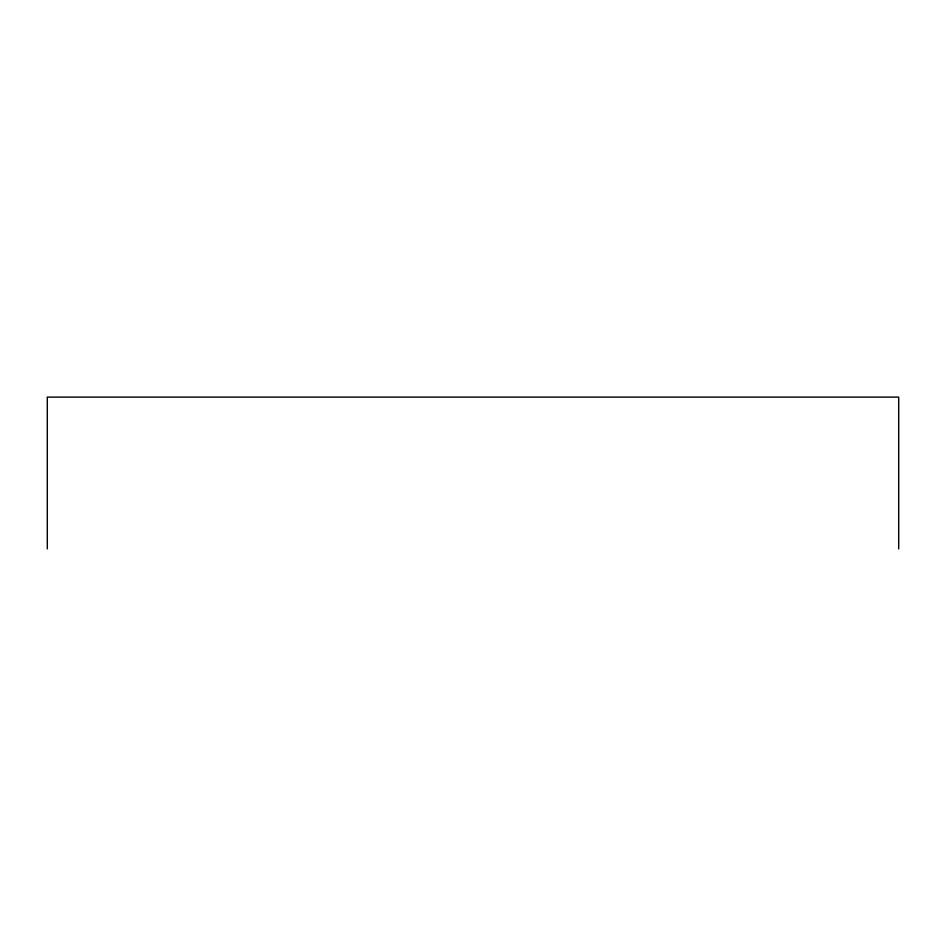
<?xml version="1.0" encoding="UTF-8"?>
<svg xmlns="http://www.w3.org/2000/svg" width="946" height="946" viewBox="0 0 946 946"><rect width="100%" height="100%" fill="white"/><g stroke="black" fill="none" stroke-linecap="round" stroke-linejoin="round"><path stroke-width="1.42" d="M898.7 548.881L898.7 397.119L47.3 397.119L47.3 548.881"/></g></svg>
